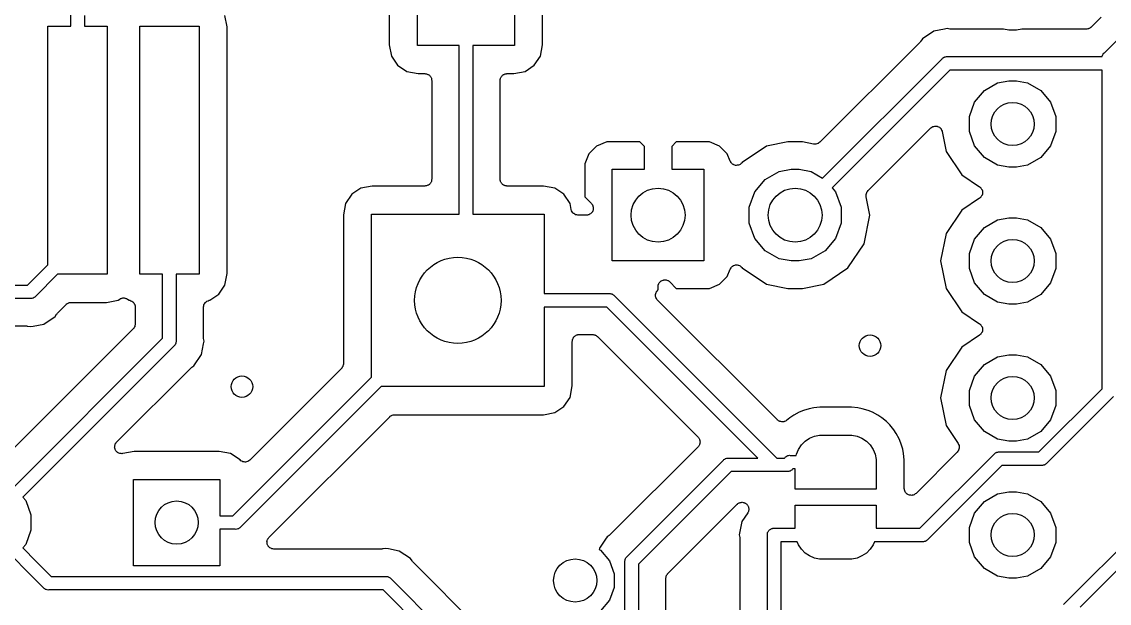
# Model space of a CAD drawing. Extents: x 202.7 to 262.5, y -125.5 to -33.7.
# Drawn here: x 224.82 to 244.97, y -96.22 to -85.43 of the extents above; entities that cross this region are included whole.
import ezdxf

# ---------------------------------------------------------------- set-up
doc = ezdxf.new("R2010")
doc.units = 0
doc.header["$MEASUREMENT"] = 0
doc.layers.add('BLACK', color=7, linetype='CONTINUOUS')

msp = doc.modelspace()

# ---------------------------------------------------------------- linework, layer by layer
at = {"layer": 'BLACK', "linetype": 'CONTINUOUS'}
for p, q in [((232.15, -85.875), (232.15, -83.375)), ((233.95, -83.375), (233.95, -85.875)), ((231.63, -83.437), (231.63, -85.8625)), ((234.47, -85.8625), (234.47, -83.9136)), ((225.73, -85.517), (225.73, -85.2724)), ((225.98, -85.3188), (225.98, -85.517)), ((228.625, -85.5295), (228.584, -85.3188)), ((244.819, -85.3495), (244.634, -85.5348)), ((225.305, -89.9402), (225.305, -85.517)), ((225.305, -85.517), (225.73, -85.517)), ((225.98, -85.517), (226.405, -85.517)), ((226.405, -85.517), (226.405, -90.117)), ((227.005, -90.117), (227.005, -85.517)), ((227.005, -85.517), (228.105, -85.517)), ((228.105, -85.517), (228.105, -90.117)), ((228.625, -90.1045), (228.625, -85.5295)), ((241.718, -85.6087), (241.509, -85.7486)), ((241.915, -85.5696), (241.718, -85.6087)), ((241.965, -85.5596), (241.915, -85.5696)), ((241.915, -85.5696), (241.915, -85.5696)), ((242.015, -85.5696), (241.965, -85.5596)), ((242.028, -85.5698), (242.015, -85.5696)), ((242.04, -85.572), (242.028, -85.5698)), ((243.008, -85.572), (242.04, -85.572)), ((243.11, -85.59), (243.008, -85.572)), ((243.25, -85.59), (243.11, -85.59)), ((243.352, -85.572), (243.25, -85.59)), ((244.544, -85.572), (243.352, -85.572)), ((244.55, -85.571), (244.544, -85.572)), ((244.555, -85.5715), (244.55, -85.571)), ((244.571, -85.5672), (244.555, -85.5715)), ((244.588, -85.5643), (244.571, -85.5672)), ((244.592, -85.5615), (244.588, -85.5643)), ((244.598, -85.5601), (244.592, -85.5615)), ((244.611, -85.5506), (244.598, -85.5601)), ((244.626, -85.5423), (244.611, -85.5506)), ((244.629, -85.538), (244.626, -85.5423)), ((244.634, -85.5348), (244.629, -85.538)), ((241.464, -85.8103), (239.606, -87.6686)), ((241.472, -85.8001), (241.464, -85.8103)), ((241.48, -85.7911), (241.472, -85.8001)), ((241.509, -85.7486), (241.48, -85.7911)), ((244.88, -86.0075), (245.133, -85.7539)), ((231.63, -85.8625), (231.671, -86.0732)), ((232.925, -85.875), (232.15, -85.875)), ((232.925, -89), (232.925, -85.875)), ((233.95, -85.875), (233.175, -85.875)), ((233.175, -85.875), (233.175, -89)), ((234.429, -86.0732), (234.47, -85.8625)), ((244.849, -86.0462), (244.859, -86.0326)), ((244.859, -86.0326), (244.867, -86.0182)), ((244.867, -86.0182), (244.88, -86.0075)), ((231.671, -86.0732), (231.784, -86.2412)), ((231.784, -86.2412), (231.952, -86.3535)), ((234.148, -86.3535), (234.316, -86.2412)), ((234.316, -86.2412), (234.429, -86.0732)), ((239.66, -88.3331), (241.873, -86.1205)), ((241.873, -86.1205), (241.883, -86.1078)), ((241.883, -86.1078), (241.898, -86.0995)), ((241.898, -86.0995), (241.911, -86.09)), ((241.911, -86.09), (241.917, -86.0885)), ((241.917, -86.0885), (241.922, -86.0857)), ((241.922, -86.0857), (241.938, -86.0828)), ((241.938, -86.0828), (241.954, -86.0786)), ((241.954, -86.0786), (241.97, -86.08)), ((241.97, -86.08), (244.84, -86.08)), ((244.84, -86.08), (244.842, -86.0727)), ((244.842, -86.0727), (244.845, -86.0564)), ((244.845, -86.0564), (244.848, -86.0515)), ((244.848, -86.0515), (244.849, -86.0462)), ((231.952, -86.3535), (232.163, -86.3954)), ((232.163, -86.3954), (232.29, -86.3954)), ((232.29, -86.3954), (232.301, -86.3974)), ((232.301, -86.3974), (232.312, -86.3974)), ((232.312, -86.3974), (232.322, -86.4012)), ((232.322, -86.4012), (232.333, -86.4031)), ((232.333, -86.4031), (232.343, -86.4087)), ((232.343, -86.4087), (232.353, -86.4125)), ((232.353, -86.4125), (232.362, -86.4196)), ((232.362, -86.4196), (232.372, -86.4252)), ((232.372, -86.4252), (232.379, -86.4337)), ((232.379, -86.4337), (232.387, -86.4408)), ((232.387, -86.4408), (232.393, -86.4504)), ((233.707, -86.4504), (233.713, -86.4408)), ((233.713, -86.4408), (233.721, -86.4337)), ((233.721, -86.4337), (233.728, -86.4252)), ((233.728, -86.4252), (233.738, -86.4196)), ((233.738, -86.4196), (233.746, -86.4125)), ((233.746, -86.4125), (233.757, -86.4087)), ((233.757, -86.4087), (233.767, -86.4031)), ((233.767, -86.4031), (233.778, -86.4012)), ((233.778, -86.4012), (233.788, -86.3974)), ((233.788, -86.3974), (233.799, -86.3974)), ((233.799, -86.3974), (233.81, -86.3954)), ((233.81, -86.3954), (233.937, -86.3954)), ((233.937, -86.3954), (234.148, -86.3535)), ((242.017, -86.33), (239.834, -88.5128)), ((244.839, -86.33), (242.017, -86.33)), ((244.839, -92.239), (244.839, -86.33)), ((232.393, -86.4504), (232.4, -86.4589)), ((232.4, -86.4589), (232.404, -86.4694)), ((232.404, -86.4694), (232.409, -86.479)), ((232.409, -86.479), (232.411, -86.4899)), ((232.411, -86.4899), (232.415, -86.5004)), ((232.415, -86.5004), (232.415, -86.5115)), ((232.415, -86.5115), (232.417, -86.5224)), ((232.417, -86.5224), (232.417, -88.3526)), ((233.683, -86.5224), (233.685, -86.5115)), ((233.683, -88.3526), (233.683, -86.5224)), ((233.685, -86.5004), (233.689, -86.4899)), ((233.685, -86.5115), (233.685, -86.5004)), ((233.689, -86.4899), (233.691, -86.479)), ((233.691, -86.479), (233.696, -86.4694)), ((233.696, -86.4694), (233.7, -86.4589)), ((233.7, -86.4589), (233.707, -86.4504)), ((242.658, -86.7077), (242.902, -86.5666)), ((242.902, -86.5666), (243.11, -86.53)), ((243.11, -86.53), (243.25, -86.53)), ((243.25, -86.53), (243.458, -86.5666)), ((243.458, -86.5666), (243.702, -86.7077)), ((242.476, -86.9238), (242.658, -86.7077)), ((243.702, -86.7077), (243.884, -86.9238)), ((242.38, -87.1889), (242.476, -86.9238)), ((243.884, -86.9238), (243.98, -87.1889)), ((242.38, -87.4711), (242.38, -87.1889)), ((243.98, -87.1889), (243.98, -87.4711)), ((240.501, -88.5638), (241.66, -87.4053)), ((241.66, -87.4053), (241.663, -87.4029)), ((241.663, -87.4029), (241.666, -87.3996)), ((241.666, -87.3996), (241.681, -87.3903)), ((241.681, -87.3903), (241.696, -87.38)), ((241.696, -87.38), (241.7, -87.3789)), ((241.7, -87.3789), (241.704, -87.3767)), ((241.704, -87.3767), (241.721, -87.3732)), ((241.721, -87.3732), (241.739, -87.3686)), ((241.739, -87.3686), (241.743, -87.3689)), ((241.743, -87.3689), (241.747, -87.3681)), ((241.747, -87.3681), (241.765, -87.3708)), ((241.765, -87.3708), (241.783, -87.3724)), ((241.783, -87.3724), (241.786, -87.3742)), ((241.786, -87.3742), (241.791, -87.3748)), ((241.791, -87.3748), (241.806, -87.3835)), ((241.806, -87.3835), (241.823, -87.391)), ((241.823, -87.391), (241.826, -87.394)), ((241.826, -87.394), (241.829, -87.396)), ((241.829, -87.396), (241.841, -87.4095)), ((241.841, -87.4095), (241.854, -87.4222)), ((241.854, -87.4222), (241.856, -87.426)), ((241.856, -87.426), (241.858, -87.4292)), ((241.858, -87.4292), (241.865, -87.4459)), ((241.865, -87.4459), (241.872, -87.4622)), ((241.872, -87.4622), (241.873, -87.4664)), ((241.873, -87.4664), (241.874, -87.4703)), ((241.874, -87.4703), (241.948, -87.8404)), ((242.476, -87.7362), (242.38, -87.4711)), ((243.98, -87.4711), (243.884, -87.7362)), ((235.472, -87.7393), (235.329, -87.8822)), ((235.659, -87.662), (235.472, -87.7393)), ((236.272, -87.662), (235.659, -87.662)), ((236.356, -87.7464), (236.272, -87.662)), ((236.356, -88.17), (236.356, -87.7464)), ((236.948, -87.662), (236.864, -87.7464)), ((236.864, -87.7464), (236.864, -88.17)), ((237.561, -87.662), (236.948, -87.662)), ((237.748, -87.7393), (237.561, -87.662)), ((237.891, -87.8822), (237.748, -87.7393)), ((238.62, -87.7408), (238.171, -88.0409)), ((239.016, -87.662), (238.62, -87.7408)), ((239.284, -87.662), (239.016, -87.662)), ((239.492, -87.7034), (239.284, -87.662)), ((239.51, -87.7037), (239.492, -87.7034)), ((239.527, -87.7053), (239.51, -87.7037)), ((239.532, -87.7042), (239.527, -87.7053)), ((239.536, -87.7043), (239.532, -87.7042)), ((239.553, -87.6985), (239.536, -87.7043)), ((239.57, -87.6939), (239.553, -87.6985)), ((239.574, -87.6915), (239.57, -87.6939)), ((239.577, -87.6901), (239.574, -87.6915)), ((239.591, -87.6789), (239.577, -87.6901)), ((239.606, -87.6686), (239.591, -87.6789)), ((241.948, -87.8404), (242.237, -88.273)), ((242.658, -87.9523), (242.476, -87.7362)), ((243.884, -87.7362), (243.702, -87.9523)), ((235.329, -87.8822), (235.252, -88.069)), ((237.948, -88.0196), (237.891, -87.8822)), ((237.95, -88.0232), (237.948, -88.0196)), ((237.951, -88.0272), (237.95, -88.0232)), ((237.962, -88.0417), (237.951, -88.0272)), ((237.971, -88.0568), (237.962, -88.0417)), ((237.975, -88.0594), (237.971, -88.0568)), ((237.977, -88.0628), (237.975, -88.0594)), ((238.166, -88.0483), (238.152, -88.0605)), ((238.168, -88.0446), (238.166, -88.0483)), ((238.171, -88.0416), (238.168, -88.0446)), ((238.171, -88.0409), (238.171, -88.0416)), ((242.902, -88.0934), (242.658, -87.9523)), ((243.702, -87.9523), (243.458, -88.0934)), ((235.252, -88.069), (235.252, -88.6816)), ((235.76, -89.87), (235.76, -88.17)), ((235.76, -88.17), (236.356, -88.17)), ((236.864, -88.17), (237.46, -88.17)), ((237.46, -88.17), (237.46, -89.87)), ((237.992, -88.0728), (237.977, -88.0628)), ((238.006, -88.0837), (237.992, -88.0728)), ((238.01, -88.0849), (238.006, -88.0837)), ((238.014, -88.0873), (238.01, -88.0849)), ((238.031, -88.0915), (238.014, -88.0873)), ((238.048, -88.0969), (238.031, -88.0915)), ((238.053, -88.0968), (238.048, -88.0969)), ((238.057, -88.0978), (238.053, -88.0968)), ((238.074, -88.0958), (238.057, -88.0978)), ((238.092, -88.095), (238.074, -88.0958)), ((238.096, -88.0934), (238.092, -88.095)), ((238.1, -88.093), (238.096, -88.0934)), ((238.117, -88.085), (238.1, -88.093)), ((238.133, -88.0781), (238.117, -88.085)), ((238.136, -88.0753), (238.133, -88.0781)), ((238.14, -88.0735), (238.136, -88.0753)), ((238.152, -88.0605), (238.14, -88.0735)), ((238.595, -88.3588), (238.855, -88.2089)), ((238.855, -88.2089), (239.076, -88.17)), ((239.076, -88.17), (239.224, -88.17)), ((239.224, -88.17), (239.445, -88.2089)), ((239.445, -88.2089), (239.66, -88.3331)), ((243.11, -88.13), (242.902, -88.0934)), ((243.25, -88.13), (243.11, -88.13)), ((243.458, -88.0934), (243.25, -88.13)), ((232.354, -88.4625), (232.343, -88.4663)), ((232.362, -88.4554), (232.354, -88.4625)), ((232.372, -88.4498), (232.362, -88.4554)), ((232.379, -88.4413), (232.372, -88.4498)), ((232.387, -88.4342), (232.379, -88.4413)), ((232.393, -88.4246), (232.387, -88.4342)), ((232.4, -88.4161), (232.393, -88.4246)), ((232.404, -88.4056), (232.4, -88.4161)), ((232.409, -88.396), (232.404, -88.4056)), ((232.411, -88.3851), (232.409, -88.396)), ((232.415, -88.3746), (232.411, -88.3851)), ((232.417, -88.3526), (232.415, -88.3635)), ((232.415, -88.3635), (232.415, -88.3746)), ((233.685, -88.3635), (233.683, -88.3526)), ((233.685, -88.3746), (233.685, -88.3635)), ((233.689, -88.3851), (233.685, -88.3746)), ((233.691, -88.396), (233.689, -88.3851)), ((233.696, -88.4056), (233.691, -88.396)), ((233.7, -88.4161), (233.696, -88.4056)), ((233.707, -88.4246), (233.7, -88.4161)), ((233.713, -88.4342), (233.707, -88.4246)), ((233.721, -88.4413), (233.713, -88.4342)), ((233.728, -88.4498), (233.721, -88.4413)), ((233.738, -88.4554), (233.728, -88.4498)), ((233.746, -88.4625), (233.738, -88.4554)), ((233.757, -88.4663), (233.746, -88.4625)), ((238.403, -88.5884), (238.595, -88.3588)), ((242.237, -88.273), (242.568, -88.4944)), ((230.934, -88.6338), (230.821, -88.8018)), ((231.102, -88.5215), (230.934, -88.6338)), ((231.313, -88.4796), (231.102, -88.5215)), ((232.29, -88.4796), (231.313, -88.4796)), ((232.301, -88.4776), (232.29, -88.4796)), ((232.312, -88.4776), (232.301, -88.4776)), ((232.322, -88.4738), (232.312, -88.4776)), ((232.333, -88.4719), (232.322, -88.4738)), ((232.343, -88.4663), (232.333, -88.4719)), ((233.767, -88.4719), (233.757, -88.4663)), ((233.778, -88.4738), (233.767, -88.4719)), ((233.788, -88.4776), (233.778, -88.4738)), ((233.799, -88.4776), (233.788, -88.4776)), ((233.81, -88.4796), (233.799, -88.4776)), ((234.487, -88.4796), (233.81, -88.4796)), ((234.698, -88.5215), (234.487, -88.4796)), ((234.866, -88.6338), (234.698, -88.5215)), ((234.979, -88.8018), (234.866, -88.6338)), ((238.3, -88.8701), (238.403, -88.5884)), ((239.834, -88.5128), (239.897, -88.5884)), ((239.897, -88.5884), (240, -88.8701)), ((240.465, -88.6425), (240.466, -88.6385)), ((240.466, -88.6604), (240.465, -88.6425)), ((240.466, -88.6343), (240.471, -88.6173)), ((240.466, -88.6385), (240.466, -88.6343)), ((240.467, -88.6784), (240.466, -88.6604)), ((240.471, -88.6173), (240.476, -88.5999)), ((240.476, -88.5999), (240.479, -88.5965)), ((240.479, -88.5965), (240.48, -88.5925)), ((240.48, -88.5925), (240.491, -88.5785)), ((240.491, -88.5785), (240.501, -88.5638)), ((242.568, -88.4944), (242.578, -88.504)), ((242.578, -88.504), (242.589, -88.5122)), ((242.589, -88.5122), (242.594, -88.5191)), ((242.594, -88.5191), (242.6, -88.5249)), ((242.6, -88.5249), (242.606, -88.5373)), ((242.606, -88.6627), (242.6, -88.6751)), ((242.606, -88.5373), (242.614, -88.5489)), ((242.614, -88.6511), (242.606, -88.6627)), ((242.614, -88.5489), (242.616, -88.557)), ((242.616, -88.643), (242.614, -88.6511)), ((242.616, -88.557), (242.62, -88.5645)), ((242.62, -88.6355), (242.616, -88.643)), ((242.62, -88.5645), (242.621, -88.5782)), ((242.621, -88.6218), (242.62, -88.6355)), ((242.621, -88.5782), (242.624, -88.5917)), ((242.624, -88.6083), (242.621, -88.6218)), ((242.624, -88.5917), (242.624, -88.6)), ((242.624, -88.6), (242.624, -88.6083)), ((230.821, -88.8018), (230.78, -89.0125)), ((235.002, -88.9178), (234.979, -88.8018)), ((235.252, -88.6816), (235.374, -88.8032)), ((235.374, -88.8032), (235.383, -88.8168)), ((235.383, -88.8168), (235.394, -88.8295)), ((235.394, -88.8295), (235.396, -88.8347)), ((235.396, -88.8347), (235.399, -88.8393)), ((235.399, -88.8393), (235.403, -88.8554)), ((235.403, -88.8554), (235.409, -88.8709)), ((240.535, -89.02), (240.467, -88.6784)), ((242.568, -88.7056), (242.237, -88.927)), ((242.578, -88.696), (242.568, -88.7056)), ((242.589, -88.6878), (242.578, -88.696)), ((242.594, -88.6809), (242.589, -88.6878)), ((242.6, -88.6751), (242.594, -88.6809)), ((230.78, -89.0125), (230.78, -91.7726)), ((231.3, -92.0232), (231.3, -89)), ((231.3, -89), (232.925, -89)), ((233.175, -89), (234.5, -89)), ((234.5, -89), (234.5, -90.475)), ((235.009, -88.9371), (235.002, -88.9178)), ((235.016, -88.9565), (235.009, -88.9371)), ((235.017, -88.9576), (235.016, -88.9565)), ((235.018, -88.9589), (235.017, -88.9576)), ((235.031, -88.9745), (235.018, -88.9589)), ((235.045, -88.9903), (235.031, -88.9745)), ((235.046, -88.991), (235.045, -88.9903)), ((235.047, -88.992), (235.046, -88.991)), ((235.065, -89.002), (235.047, -88.992)), ((235.083, -89.0123), (235.065, -89.002)), ((235.084, -89.0126), (235.083, -89.0123)), ((235.085, -89.0133), (235.084, -89.0126)), ((235.106, -89.0164), (235.085, -89.0133)), ((235.126, -89.02), (235.106, -89.0164)), ((235.284, -89.02), (235.126, -89.02)), ((235.3, -89.0171), (235.284, -89.02)), ((235.317, -89.0157), (235.3, -89.0171)), ((235.322, -89.0133), (235.317, -89.0157)), ((235.327, -89.0123), (235.322, -89.0133)), ((235.342, -89.004), (235.327, -89.0123)), ((235.357, -88.997), (235.342, -89.004)), ((235.361, -88.9931), (235.357, -88.997)), ((235.365, -88.9903), (235.361, -88.9931)), ((235.376, -88.9776), (235.365, -88.9903)), ((235.388, -88.9658), (235.376, -88.9776)), ((235.39, -88.9608), (235.388, -88.9658)), ((235.394, -88.9565), (235.39, -88.9608)), ((235.399, -88.9409), (235.394, -88.9565)), ((235.406, -88.9259), (235.399, -88.9409)), ((235.407, -88.9203), (235.406, -88.9259)), ((235.409, -88.9151), (235.407, -88.9203)), ((235.409, -88.8709), (235.409, -88.8765)), ((235.409, -88.8765), (235.41, -88.8819)), ((235.41, -88.8819), (235.409, -88.8985)), ((235.409, -88.8985), (235.409, -88.9151)), ((238.3, -89.1699), (238.3, -88.8701)), ((240, -88.8701), (240, -89.1699)), ((240.429, -89.5499), (240.535, -89.02)), ((242.237, -88.927), (241.948, -89.3596)), ((238.403, -89.4516), (238.3, -89.1699)), ((240, -89.1699), (239.897, -89.4516)), ((242.476, -89.4638), (242.658, -89.2477)), ((242.658, -89.2477), (242.902, -89.1066)), ((242.902, -89.1066), (243.11, -89.07)), ((243.11, -89.07), (243.25, -89.07)), ((243.25, -89.07), (243.458, -89.1066)), ((243.458, -89.1066), (243.702, -89.2477)), ((243.702, -89.2477), (243.884, -89.4638)), ((238.595, -89.6812), (238.403, -89.4516)), ((239.897, -89.4516), (239.705, -89.6812)), ((241.948, -89.3596), (241.846, -89.87)), ((242.38, -89.7289), (242.476, -89.4638)), ((243.884, -89.4638), (243.98, -89.7289)), ((240.129, -89.9991), (240.429, -89.5499)), ((237.46, -89.87), (235.76, -89.87)), ((238.855, -89.8311), (238.595, -89.6812)), ((239.076, -89.87), (238.855, -89.8311)), ((239.224, -89.87), (239.076, -89.87)), ((239.445, -89.8311), (239.224, -89.87)), ((239.705, -89.6812), (239.445, -89.8311)), ((241.846, -89.87), (241.948, -90.3804)), ((242.38, -90.0111), (242.38, -89.7289)), ((243.98, -89.7289), (243.98, -90.0111)), ((224.928, -90.317), (225.305, -89.9402)), ((237.891, -90.1578), (237.948, -90.0204)), ((237.948, -90.0204), (237.95, -90.0168)), ((237.95, -90.0168), (237.951, -90.0128)), ((237.951, -90.0128), (237.962, -89.9983)), ((237.962, -89.9983), (237.971, -89.9832)), ((237.971, -89.9832), (237.975, -89.9806)), ((237.975, -89.9806), (237.977, -89.9772)), ((237.977, -89.9772), (237.992, -89.9672)), ((237.992, -89.9672), (238.006, -89.9563)), ((238.006, -89.9563), (238.01, -89.9551)), ((238.01, -89.9551), (238.014, -89.9527)), ((238.014, -89.9527), (238.031, -89.9485)), ((238.031, -89.9485), (238.048, -89.9431)), ((238.048, -89.9431), (238.053, -89.9432)), ((238.053, -89.9432), (238.057, -89.9422)), ((238.057, -89.9422), (238.074, -89.9442)), ((238.074, -89.9442), (238.092, -89.945)), ((238.092, -89.945), (238.096, -89.9466)), ((238.096, -89.9466), (238.1, -89.947)), ((238.1, -89.947), (238.117, -89.955)), ((238.117, -89.955), (238.133, -89.9619)), ((238.133, -89.9619), (238.136, -89.9647)), ((238.136, -89.9647), (238.14, -89.9665)), ((238.14, -89.9665), (238.152, -89.9795)), ((238.152, -89.9795), (238.166, -89.9917)), ((238.166, -89.9917), (238.168, -89.9954)), ((238.168, -89.9954), (238.171, -89.9984)), ((238.171, -89.9984), (238.171, -89.9991)), ((238.171, -89.9991), (238.62, -90.2992)), ((239.68, -90.2992), (240.129, -89.9991)), ((242.476, -90.2762), (242.38, -90.0111)), ((243.98, -90.0111), (243.884, -90.2762)), ((225.482, -90.117), (225.072, -90.5265)), ((226.405, -90.117), (225.482, -90.117)), ((227.43, -90.117), (227.005, -90.117)), ((227.43, -91.3032), (227.43, -90.117)), ((228.105, -90.117), (227.68, -90.117)), ((227.68, -90.117), (227.68, -91.3495)), ((228.584, -90.3152), (228.625, -90.1045)), ((236.626, -90.2884), (236.633, -90.2734)), ((236.633, -90.2734), (236.637, -90.2695)), ((236.637, -90.2695), (236.64, -90.2646)), ((236.64, -90.2646), (236.652, -90.254)), ((236.652, -90.254), (236.664, -90.2422)), ((236.664, -90.2422), (236.669, -90.2399)), ((236.669, -90.2399), (236.674, -90.2363)), ((236.674, -90.2363), (236.689, -90.2306)), ((236.689, -90.2306), (236.704, -90.2236)), ((236.704, -90.2236), (236.71, -90.2231)), ((236.71, -90.2231), (236.715, -90.2212)), ((236.715, -90.2212), (236.732, -90.2212)), ((236.732, -90.2212), (236.748, -90.2197)), ((236.748, -90.2197), (236.753, -90.2212)), ((236.753, -90.2212), (236.759, -90.2212)), ((236.759, -90.2212), (236.775, -90.2269)), ((236.775, -90.2269), (236.791, -90.2312)), ((236.791, -90.2312), (236.795, -90.2344)), ((236.795, -90.2344), (236.801, -90.2363)), ((236.801, -90.2363), (236.813, -90.2469)), ((236.813, -90.2469), (236.827, -90.2564)), ((236.827, -90.2564), (236.948, -90.378)), ((237.748, -90.3007), (237.891, -90.1578)), ((242.658, -90.4923), (242.476, -90.2762)), ((243.884, -90.2762), (243.702, -90.4923)), ((223.382, -90.317), (224.928, -90.317)), ((228.471, -90.4832), (228.584, -90.3152)), ((234.5, -90.475), (235.705, -90.475)), ((235.705, -90.475), (235.721, -90.4736)), ((235.721, -90.4736), (235.737, -90.4778)), ((235.737, -90.4778), (235.753, -90.4807)), ((236.565, -90.4829), (236.567, -90.4777)), ((236.567, -90.4721), (236.574, -90.4571)), ((236.567, -90.4777), (236.567, -90.4721)), ((236.574, -90.4571), (236.58, -90.4415)), ((236.58, -90.4415), (236.583, -90.4372)), ((236.583, -90.4372), (236.586, -90.4322)), ((236.586, -90.4322), (236.598, -90.4204)), ((236.598, -90.4204), (236.608, -90.4077)), ((236.608, -90.4077), (236.61, -90.4067)), ((236.61, -90.3463), (236.613, -90.3299)), ((236.61, -90.4067), (236.61, -90.3463)), ((236.613, -90.3299), (236.614, -90.3134)), ((236.614, -90.3134), (236.617, -90.3083)), ((236.617, -90.3083), (236.618, -90.3028)), ((236.618, -90.3028), (236.626, -90.2884)), ((236.948, -90.378), (237.561, -90.378)), ((237.561, -90.378), (237.748, -90.3007)), ((238.62, -90.2992), (239.016, -90.378)), ((239.016, -90.378), (239.284, -90.378)), ((239.284, -90.378), (239.68, -90.2992)), ((241.948, -90.3804), (242.237, -90.813)), ((224.975, -90.567), (223.335, -90.567)), ((224.991, -90.5684), (224.975, -90.567)), ((225.007, -90.5642), (224.991, -90.5684)), ((225.023, -90.5613), (225.007, -90.5642)), ((225.028, -90.5585), (225.023, -90.5613)), ((225.034, -90.557), (225.028, -90.5585)), ((225.047, -90.5475), (225.034, -90.557)), ((225.062, -90.5392), (225.047, -90.5475)), ((225.072, -90.5265), (225.062, -90.5392)), ((225.481, -90.8367), (225.643, -90.6746)), ((225.643, -90.6746), (225.647, -90.6714)), ((225.647, -90.6714), (225.651, -90.6672)), ((225.651, -90.6672), (225.665, -90.6589)), ((225.665, -90.6589), (225.679, -90.6493)), ((225.679, -90.6493), (225.684, -90.6479)), ((225.684, -90.6479), (225.689, -90.6451)), ((225.689, -90.6451), (225.705, -90.6422)), ((225.705, -90.6422), (225.721, -90.6379)), ((225.721, -90.6379), (225.727, -90.6384)), ((225.727, -90.6384), (225.732, -90.6374)), ((225.732, -90.6374), (226.392, -90.6374)), ((226.392, -90.6374), (226.603, -90.5955)), ((226.603, -90.5955), (226.634, -90.5747)), ((226.634, -90.5747), (226.642, -90.5713)), ((226.642, -90.5713), (226.649, -90.5664)), ((226.649, -90.5664), (226.662, -90.5625)), ((226.662, -90.5625), (226.675, -90.5569)), ((226.675, -90.5569), (226.683, -90.5563)), ((226.683, -90.5563), (226.691, -90.554)), ((226.691, -90.554), (226.705, -90.5549)), ((226.705, -90.5549), (226.719, -90.554)), ((226.719, -90.554), (226.727, -90.5563)), ((226.727, -90.5563), (226.735, -90.5569)), ((226.735, -90.5569), (226.748, -90.5625)), ((226.748, -90.5625), (226.761, -90.5664)), ((226.761, -90.5664), (226.768, -90.5713)), ((226.768, -90.5713), (226.776, -90.5747)), ((226.776, -90.5747), (226.807, -90.5955)), ((226.807, -90.5955), (226.82, -90.5981)), ((226.82, -90.5981), (226.839, -90.6056)), ((226.839, -90.6056), (226.859, -90.6127)), ((226.859, -90.6127), (226.86, -90.6136)), ((226.86, -90.6136), (226.861, -90.6141)), ((226.861, -90.6141), (226.876, -90.6277)), ((226.876, -90.6277), (226.892, -90.641)), ((226.892, -90.641), (226.893, -90.6423)), ((226.893, -90.6423), (226.894, -90.6432)), ((226.894, -90.6432), (226.904, -90.6613)), ((226.904, -90.6613), (226.914, -90.6792)), ((226.914, -90.6792), (226.915, -90.6806)), ((228.195, -90.6806), (228.196, -90.6792)), ((228.196, -90.6792), (228.206, -90.6613)), ((228.206, -90.6613), (228.216, -90.6432)), ((228.216, -90.6432), (228.217, -90.6423)), ((228.217, -90.6423), (228.218, -90.641)), ((228.218, -90.641), (228.234, -90.6277)), ((228.234, -90.6277), (228.249, -90.6141)), ((228.249, -90.6141), (228.25, -90.6136)), ((228.25, -90.6136), (228.251, -90.6127)), ((228.251, -90.6127), (228.271, -90.6056)), ((228.271, -90.6056), (228.29, -90.5981)), ((228.29, -90.5981), (228.303, -90.5955)), ((228.303, -90.5955), (228.471, -90.4832)), ((235.753, -90.4807), (235.758, -90.4835)), ((235.758, -90.4835), (235.764, -90.485)), ((235.764, -90.485), (235.777, -90.4945)), ((235.777, -90.4945), (235.792, -90.5028)), ((235.792, -90.5028), (235.802, -90.5155)), ((235.802, -90.5155), (238.812, -93.525)), ((236.563, -90.5161), (236.565, -90.4995)), ((236.565, -90.5215), (236.563, -90.5161)), ((236.565, -90.4995), (236.565, -90.4829)), ((236.565, -90.5271), (236.565, -90.5215)), ((236.57, -90.5426), (236.565, -90.5271)), ((236.575, -90.5587), (236.57, -90.5426)), ((236.578, -90.5632), (236.575, -90.5587)), ((236.58, -90.5685), (236.578, -90.5632)), ((236.59, -90.5812), (236.58, -90.5685)), ((236.6, -90.5948), (236.59, -90.5812)), ((238.822, -92.8168), (236.6, -90.5948)), ((242.902, -90.6334), (242.658, -90.4923)), ((243.11, -90.67), (242.902, -90.6334)), ((243.25, -90.67), (243.11, -90.67)), ((243.458, -90.6334), (243.25, -90.67)), ((243.702, -90.4923), (243.458, -90.6334)), ((225.436, -90.8984), (225.465, -90.8559)), ((225.465, -90.8559), (225.473, -90.8469)), ((225.473, -90.8469), (225.481, -90.8367)), ((226.915, -90.6806), (226.915, -90.6818)), ((226.915, -90.6818), (226.918, -90.7023)), ((226.918, -90.7023), (226.922, -90.7227)), ((226.922, -90.7227), (226.922, -91.0402)), ((228.188, -90.7227), (228.192, -90.7023)), ((228.188, -91.2802), (228.188, -90.7227)), ((228.192, -90.7023), (228.195, -90.6818)), ((228.195, -90.6818), (228.195, -90.6806)), ((235.658, -90.725), (234.5, -90.725)), ((234.5, -90.725), (234.5, -92.2)), ((238.458, -93.525), (235.658, -90.725)), ((242.237, -90.813), (242.568, -91.0344)), ((223.405, -91.075), (224.905, -91.075)), ((224.905, -91.075), (224.917, -91.0772)), ((224.917, -91.0772), (224.93, -91.0774)), ((224.93, -91.0774), (224.98, -91.0874)), ((224.98, -91.0874), (225.03, -91.0774)), ((225.03, -91.0774), (225.227, -91.0383)), ((225.03, -91.0774), (225.03, -91.0774)), ((225.227, -91.0383), (225.436, -90.8984)), ((226.917, -91.0673), (226.914, -91.0836)), ((226.922, -91.0513), (226.917, -91.0673)), ((226.922, -91.0402), (226.921, -91.0457)), ((226.921, -91.0457), (226.922, -91.0513)), ((242.568, -91.0344), (242.578, -91.044)), ((242.578, -91.044), (242.589, -91.0522)), ((242.589, -91.0522), (242.594, -91.0591)), ((242.594, -91.0591), (242.6, -91.0649)), ((242.6, -91.0649), (242.606, -91.0773)), ((242.606, -91.0773), (242.614, -91.0889)), ((226.885, -91.13), (224.618, -93.3967)), ((226.888, -91.1254), (226.885, -91.13)), ((226.892, -91.1218), (226.888, -91.1254)), ((226.901, -91.1075), (226.892, -91.1218)), ((226.91, -91.0939), (226.901, -91.1075)), ((226.912, -91.0885), (226.91, -91.0939)), ((226.914, -91.0836), (226.912, -91.0885)), ((228.19, -91.2924), (228.188, -91.2802)), ((235.045, -91.288), (235.05, -91.2784)), ((235.05, -91.2784), (235.059, -91.2712)), ((235.059, -91.2712), (235.066, -91.2627)), ((235.066, -91.2627), (235.075, -91.2572)), ((235.075, -91.2572), (235.084, -91.25)), ((235.084, -91.25), (235.094, -91.2462)), ((235.094, -91.2462), (235.104, -91.2407)), ((235.104, -91.2407), (235.115, -91.2387)), ((235.115, -91.2387), (235.125, -91.2349)), ((235.125, -91.2349), (235.136, -91.2349)), ((235.136, -91.2349), (235.147, -91.233)), ((235.147, -91.233), (235.395, -91.233)), ((235.395, -91.233), (235.401, -91.234)), ((235.401, -91.234), (235.406, -91.2335)), ((235.406, -91.2335), (235.422, -91.2378)), ((235.422, -91.2378), (235.439, -91.2407)), ((235.439, -91.2407), (235.443, -91.2435)), ((235.443, -91.2435), (235.449, -91.2449)), ((235.449, -91.2449), (235.462, -91.2544)), ((235.462, -91.2544), (235.477, -91.2627)), ((235.477, -91.2627), (235.48, -91.267)), ((235.48, -91.267), (235.485, -91.2702)), ((235.485, -91.2702), (237.351, -93.1364)), ((242.568, -91.2456), (242.237, -91.467)), ((242.578, -91.236), (242.568, -91.2456)), ((242.589, -91.2278), (242.578, -91.236)), ((242.594, -91.2209), (242.589, -91.2278)), ((242.6, -91.2151), (242.594, -91.2209)), ((242.606, -91.2027), (242.6, -91.2151)), ((242.614, -91.1911), (242.606, -91.2027)), ((242.614, -91.0889), (242.616, -91.097)), ((242.616, -91.183), (242.614, -91.1911)), ((242.616, -91.097), (242.62, -91.1045)), ((242.62, -91.1755), (242.616, -91.183)), ((242.62, -91.1045), (242.621, -91.1182)), ((242.621, -91.1618), (242.62, -91.1755)), ((242.621, -91.1182), (242.624, -91.1317)), ((242.624, -91.1483), (242.621, -91.1618)), ((242.624, -91.1317), (242.624, -91.14)), ((242.624, -91.14), (242.624, -91.1483)), ((224.664, -94.0697), (227.43, -91.3032)), ((227.64, -91.4472), (224.839, -94.2483)), ((227.652, -91.4366), (227.64, -91.4472)), ((227.661, -91.4222), (227.652, -91.4366)), ((227.67, -91.4086), (227.661, -91.4222)), ((227.671, -91.4032), (227.67, -91.4086)), ((227.674, -91.3984), (227.671, -91.4032)), ((227.677, -91.3821), (227.674, -91.3984)), ((227.681, -91.3661), (227.677, -91.3821)), ((227.68, -91.3495), (227.681, -91.3661)), ((228.151, -91.602), (228.19, -91.4051)), ((228.19, -91.3049), (228.19, -91.2924)), ((228.2, -91.355), (228.19, -91.3049)), ((228.19, -91.4051), (228.2, -91.355)), ((228.19, -91.4051), (228.19, -91.4051)), ((235.02, -91.36), (235.022, -91.3491)), ((235.02, -92.1875), (235.02, -91.36)), ((235.022, -91.3379), (235.026, -91.3275)), ((235.022, -91.3491), (235.022, -91.3379)), ((235.026, -91.3275), (235.028, -91.3166)), ((235.028, -91.3166), (235.034, -91.3069)), ((235.034, -91.3069), (235.037, -91.2965)), ((235.037, -91.2965), (235.045, -91.288)), ((242.237, -91.467), (241.948, -91.8996)), ((228.011, -91.8114), (228.151, -91.602)), ((242.658, -91.7877), (242.902, -91.6466)), ((242.902, -91.6466), (243.11, -91.61)), ((243.11, -91.61), (243.25, -91.61)), ((243.25, -91.61), (243.458, -91.6466)), ((243.458, -91.6466), (243.702, -91.7877)), ((226.578, -93.2269), (227.95, -91.8555)), ((227.95, -91.8555), (227.96, -91.8484)), ((227.96, -91.8484), (227.969, -91.8397)), ((227.969, -91.8397), (228.011, -91.8114)), ((230.742, -91.8624), (229.044, -93.5611)), ((230.746, -91.8579), (230.742, -91.8624)), ((230.75, -91.8543), (230.746, -91.8579)), ((230.758, -91.8399), (230.75, -91.8543)), ((230.768, -91.8263), (230.758, -91.8399)), ((230.769, -91.8209), (230.768, -91.8263)), ((230.772, -91.8161), (230.769, -91.8209)), ((230.775, -91.7997), (230.772, -91.8161)), ((230.779, -91.7837), (230.775, -91.7997)), ((230.78, -91.7726), (230.779, -91.7781)), ((230.779, -91.7781), (230.779, -91.7837)), ((242.476, -92.0038), (242.658, -91.7877)), ((243.702, -91.7877), (243.884, -92.0038)), ((228.728, -94.595), (231.3, -92.0232)), ((241.948, -91.8996), (241.846, -92.41)), ((242.38, -92.2689), (242.476, -92.0038)), ((243.884, -92.0038), (243.98, -92.2689)), ((231.477, -92.2), (228.872, -94.8045)), ((234.5, -92.2), (231.477, -92.2)), ((234.979, -92.3982), (235.02, -92.1875)), ((242.38, -92.5511), (242.38, -92.2689)), ((243.668, -93.41), (244.839, -92.239)), ((243.98, -92.2689), (243.98, -92.5511)), ((234.866, -92.5662), (234.979, -92.3982)), ((241.846, -92.41), (241.948, -92.9204)), ((245.049, -92.383), (243.812, -93.6195)), ((234.487, -92.7204), (234.698, -92.6785)), ((234.698, -92.6785), (234.866, -92.5662)), ((239.224, -92.6748), (239.123, -92.7288)), ((239.303, -92.6421), (239.224, -92.6748)), ((239.412, -92.6089), (239.303, -92.6421)), ((239.496, -92.5922), (239.412, -92.6089)), ((239.61, -92.581), (239.496, -92.5922)), ((239.641, -92.581), (239.61, -92.581)), ((239.653, -92.5788), (239.641, -92.581)), ((239.664, -92.5786), (239.653, -92.5788)), ((240.142, -92.5786), (239.664, -92.5786)), ((240.153, -92.5788), (240.142, -92.5786)), ((240.165, -92.581), (240.153, -92.5788)), ((240.196, -92.581), (240.165, -92.581)), ((240.31, -92.5922), (240.196, -92.581)), ((240.394, -92.6089), (240.31, -92.5922)), ((240.503, -92.6421), (240.394, -92.6089)), ((240.582, -92.6748), (240.503, -92.6421)), ((240.683, -92.7288), (240.582, -92.6748)), ((242.476, -92.8162), (242.38, -92.5511)), ((243.98, -92.5511), (243.884, -92.8162)), ((229.4, -94.9952), (231.638, -92.7576)), ((231.638, -92.7576), (231.642, -92.7544)), ((231.642, -92.7544), (231.646, -92.7502)), ((231.646, -92.7502), (231.66, -92.7419)), ((231.66, -92.7419), (231.674, -92.7323)), ((231.674, -92.7323), (231.679, -92.7309)), ((231.679, -92.7309), (231.684, -92.7281)), ((231.684, -92.7281), (231.7, -92.7252)), ((231.7, -92.7252), (231.716, -92.7209)), ((231.716, -92.7209), (231.722, -92.7214)), ((231.722, -92.7214), (231.727, -92.7204)), ((231.727, -92.7204), (234.487, -92.7204)), ((238.826, -92.8196), (238.822, -92.8168)), ((238.829, -92.8234), (238.826, -92.8196)), ((238.844, -92.8322), (238.829, -92.8234)), ((238.858, -92.8421), (238.844, -92.8322)), ((238.863, -92.8433), (238.858, -92.8421)), ((238.867, -92.8458), (238.863, -92.8433)), ((238.884, -92.849), (238.867, -92.8458)), ((238.901, -92.8535), (238.884, -92.849)), ((238.906, -92.8531), (238.901, -92.8535)), ((238.91, -92.854), (238.906, -92.8531)), ((238.927, -92.8511), (238.91, -92.854)), ((238.945, -92.8496), (238.927, -92.8511)), ((238.949, -92.8476), (238.945, -92.8496)), ((238.954, -92.8468), (238.949, -92.8476)), ((238.969, -92.8383), (238.954, -92.8468)), ((238.985, -92.831), (238.969, -92.8383)), ((238.988, -92.8275), (238.985, -92.831)), ((238.992, -92.8251), (238.988, -92.8275)), ((239.052, -92.7763), (238.992, -92.8251)), ((239.123, -92.7288), (239.052, -92.7763)), ((240.754, -92.7763), (240.683, -92.7288)), ((240.843, -92.8489), (240.754, -92.7763)), ((240.903, -92.9094), (240.843, -92.8489)), ((242.658, -93.0323), (242.476, -92.8162)), ((243.884, -92.8162), (243.702, -93.0323)), ((240.976, -92.9978), (240.903, -92.9094)), ((241.023, -93.069), (240.976, -92.9978)), ((241.077, -93.1699), (241.023, -93.069)), ((241.948, -92.9204), (242.171, -93.2542)), ((242.902, -93.1734), (242.658, -93.0323)), ((243.702, -93.0323), (243.458, -93.1734)), ((226.542, -93.3056), (226.546, -93.2909)), ((226.546, -93.2909), (226.548, -93.2759)), ((226.548, -93.2759), (226.551, -93.2698)), ((226.551, -93.2698), (226.553, -93.263)), ((226.553, -93.263), (226.562, -93.2506)), ((226.562, -93.2506), (226.569, -93.2372)), ((226.569, -93.2372), (226.574, -93.2326)), ((226.574, -93.2326), (226.578, -93.2269)), ((237.351, -93.1364), (237.358, -93.1455)), ((237.358, -93.1455), (237.365, -93.1534)), ((237.365, -93.299), (237.358, -93.3069)), ((237.365, -93.1534), (237.37, -93.1634)), ((237.37, -93.289), (237.365, -93.299)), ((237.37, -93.1634), (237.377, -93.1725)), ((237.377, -93.2799), (237.37, -93.289)), ((237.377, -93.1725), (237.379, -93.1833)), ((237.379, -93.2691), (237.377, -93.2799)), ((237.379, -93.1833), (237.384, -93.1933)), ((237.384, -93.2591), (237.379, -93.2691)), ((237.384, -93.1933), (237.385, -93.2044)), ((237.385, -93.248), (237.384, -93.2591)), ((237.385, -93.2044), (237.388, -93.2151)), ((237.388, -93.2373), (237.385, -93.248)), ((237.388, -93.2151), (237.387, -93.2262)), ((237.387, -93.2262), (237.388, -93.2373)), ((239.212, -93.3633), (239.266, -93.2818)), ((239.266, -93.2818), (239.336, -93.2125)), ((239.336, -93.2125), (239.417, -93.158)), ((239.417, -93.158), (239.508, -93.1205)), ((239.508, -93.1205), (239.604, -93.1014)), ((239.604, -93.1014), (239.653, -93.1014)), ((239.653, -93.1014), (239.653, -93.099)), ((239.653, -93.099), (240.153, -93.099)), ((240.153, -93.099), (240.153, -93.1014)), ((240.153, -93.1014), (240.202, -93.1014)), ((240.202, -93.1014), (240.298, -93.1205)), ((240.298, -93.1205), (240.389, -93.158)), ((240.389, -93.158), (240.47, -93.2125)), ((240.47, -93.2125), (240.54, -93.2818)), ((240.54, -93.2818), (240.594, -93.3633)), ((241.11, -93.2489), (241.077, -93.1699)), ((241.143, -93.3584), (241.11, -93.2489)), ((242.171, -93.2542), (242.179, -93.2732)), ((242.179, -93.2732), (242.188, -93.2919)), ((242.188, -93.2919), (242.188, -93.2933)), ((242.188, -93.2933), (242.189, -93.2946)), ((242.189, -93.2946), (242.19, -93.3153)), ((243.11, -93.21), (242.902, -93.1734)), ((243.25, -93.21), (243.11, -93.21)), ((243.458, -93.1734), (243.25, -93.21)), ((226.541, -93.3195), (226.542, -93.3126)), ((226.544, -93.3344), (226.541, -93.3195)), ((226.542, -93.3126), (226.542, -93.3056)), ((226.545, -93.3496), (226.544, -93.3344)), ((226.548, -93.3559), (226.545, -93.3496)), ((226.55, -93.3627), (226.548, -93.3559)), ((226.558, -93.3757), (226.55, -93.3627)), ((226.564, -93.3895), (226.558, -93.3757)), ((226.569, -93.3945), (226.564, -93.3895)), ((226.573, -93.4004), (226.569, -93.3945)), ((226.584, -93.41), (226.573, -93.4004)), ((226.595, -93.4207), (226.584, -93.41)), ((226.602, -93.4237), (226.595, -93.4207)), ((226.607, -93.428), (226.602, -93.4237)), ((226.621, -93.4329), (226.607, -93.428)), ((226.635, -93.4394), (226.621, -93.4329)), ((226.642, -93.44), (226.635, -93.4394)), ((226.649, -93.4422), (226.642, -93.44)), ((226.664, -93.4419), (226.649, -93.4422)), ((226.679, -93.4432), (226.664, -93.4419)), ((226.686, -93.4414), (226.679, -93.4432)), ((226.693, -93.4413), (226.686, -93.4414)), ((226.903, -93.3996), (226.693, -93.4413)), ((228.477, -93.3996), (226.903, -93.3996)), ((228.688, -93.4415), (228.477, -93.3996)), ((228.866, -93.5601), (228.688, -93.4415)), ((237.351, -93.316), (235.725, -94.9419)), ((237.358, -93.3069), (237.351, -93.316)), ((238.974, -93.5018), (238.988, -93.4935)), ((238.988, -93.4935), (239.002, -93.484)), ((239.002, -93.484), (239.007, -93.4825)), ((239.007, -93.4825), (239.012, -93.4797)), ((239.012, -93.4797), (239.028, -93.4768)), ((239.028, -93.4768), (239.044, -93.4726)), ((239.044, -93.4726), (239.061, -93.474)), ((239.061, -93.474), (239.171, -93.474)), ((239.171, -93.474), (239.175, -93.4539)), ((239.175, -93.4539), (239.212, -93.3633)), ((240.594, -93.3633), (240.631, -93.4539)), ((240.631, -93.4539), (240.651, -93.55)), ((241.16, -93.4423), (241.143, -93.3584)), ((241.171, -93.5562), (241.16, -93.4423)), ((242.155, -93.4146), (241.39, -94.1796)), ((241.463, -94.825), (242.838, -93.4505)), ((242.167, -93.3977), (242.155, -93.4146)), ((242.179, -93.381), (242.167, -93.3977)), ((242.18, -93.3796), (242.179, -93.381)), ((242.186, -93.3585), (242.18, -93.3785)), ((242.18, -93.3785), (242.18, -93.3796)), ((242.192, -93.3386), (242.186, -93.3585)), ((242.19, -93.3153), (242.192, -93.3359)), ((242.192, -93.3359), (242.192, -93.3372)), ((242.192, -93.3372), (242.192, -93.3386)), ((242.838, -93.4505), (242.848, -93.4378)), ((242.848, -93.4378), (242.863, -93.4295)), ((242.863, -93.4295), (242.876, -93.42)), ((242.876, -93.42), (242.882, -93.4185)), ((242.882, -93.4185), (242.887, -93.4157)), ((242.887, -93.4157), (242.903, -93.4128)), ((242.903, -93.4128), (242.919, -93.4086)), ((242.919, -93.4086), (242.935, -93.41)), ((242.935, -93.41), (243.668, -93.41)), ((228.879, -93.5737), (228.866, -93.5601)), ((228.88, -93.5743), (228.879, -93.5737)), ((228.881, -93.5753), (228.88, -93.5743)), ((228.9, -93.5841), (228.881, -93.5753)), ((228.918, -93.5932), (228.9, -93.5841)), ((228.92, -93.5934), (228.918, -93.5932)), ((228.921, -93.594), (228.92, -93.5934)), ((228.942, -93.5958), (228.921, -93.594)), ((228.962, -93.598), (228.942, -93.5958)), ((228.964, -93.5977), (228.962, -93.598)), ((228.965, -93.5978), (228.964, -93.5977)), ((228.985, -93.5925), (228.965, -93.5978)), ((229.005, -93.5875), (228.985, -93.5925)), ((229.006, -93.5868), (229.005, -93.5875)), ((229.008, -93.5864), (229.006, -93.5868)), ((229.025, -93.5745), (229.008, -93.5864)), ((229.042, -93.563), (229.025, -93.5745)), ((229.043, -93.5619), (229.042, -93.563)), ((229.044, -93.5611), (229.043, -93.5619)), ((236.035, -95.3502), (237.82, -93.5655)), ((237.82, -93.5655), (237.831, -93.5528)), ((237.831, -93.5528), (237.845, -93.5445)), ((237.845, -93.5445), (237.859, -93.535)), ((237.859, -93.535), (237.864, -93.5335)), ((237.864, -93.5335), (237.869, -93.5307)), ((237.869, -93.5307), (237.885, -93.5278)), ((237.885, -93.5278), (237.901, -93.5236)), ((237.901, -93.5236), (237.918, -93.525)), ((237.918, -93.525), (238.458, -93.525)), ((238.812, -93.525), (238.953, -93.525)), ((238.953, -93.525), (238.963, -93.5145)), ((238.963, -93.5145), (238.974, -93.5018)), ((240.651, -93.55), (240.651, -93.599)), ((240.651, -93.599), (240.653, -93.599)), ((240.653, -93.599), (240.653, -94.099)), ((241.171, -93.5869), (241.171, -93.5562)), ((241.173, -93.5992), (241.171, -93.5869)), ((241.173, -93.6102), (241.173, -93.5992)), ((241.173, -94.0898), (241.173, -93.6102)), ((242.982, -93.66), (241.607, -95.0345)), ((243.715, -93.66), (242.982, -93.66)), ((243.731, -93.6614), (243.715, -93.66)), ((243.747, -93.6572), (243.731, -93.6614)), ((243.763, -93.6543), (243.747, -93.6572)), ((243.768, -93.6515), (243.763, -93.6543)), ((243.774, -93.65), (243.768, -93.6515)), ((243.787, -93.6405), (243.774, -93.65)), ((243.802, -93.6322), (243.787, -93.6405)), ((243.812, -93.6195), (243.802, -93.6322)), ((237.964, -93.775), (236.245, -95.4942)), ((238.744, -93.775), (237.964, -93.775)), ((238.749, -93.7764), (238.744, -93.775)), ((238.765, -93.775), (238.749, -93.7764)), ((238.999, -93.775), (238.765, -93.775)), ((239.015, -93.7764), (238.999, -93.775)), ((239.031, -93.7722), (239.015, -93.7764)), ((239.048, -93.7693), (239.031, -93.7722)), ((239.053, -93.7665), (239.048, -93.7693)), ((239.058, -93.765), (239.053, -93.7665)), ((239.072, -93.7555), (239.058, -93.765)), ((239.086, -93.7472), (239.072, -93.7555)), ((239.097, -93.7345), (239.086, -93.7472)), ((239.107, -93.724), (239.097, -93.7345)), ((239.153, -93.724), (239.107, -93.724)), ((239.153, -94.099), (239.153, -93.724)), ((226.89, -95.52), (226.89, -93.92)), ((226.89, -93.92), (228.49, -93.92)), ((228.49, -93.92), (228.49, -94.595)), ((240.653, -94.099), (239.153, -94.099)), ((241.176, -94.1061), (241.173, -94.0898)), ((224.839, -94.2483), (224.894, -94.3138)), ((241.178, -94.1226), (241.176, -94.1061)), ((241.18, -94.1277), (241.178, -94.1226)), ((241.181, -94.1332), (241.18, -94.1277)), ((241.189, -94.1476), (241.181, -94.1332)), ((241.196, -94.1626), (241.189, -94.1476)), ((241.2, -94.1666), (241.196, -94.1626)), ((241.203, -94.1714), (241.2, -94.1666)), ((241.216, -94.1821), (241.203, -94.1714)), ((241.228, -94.1938), (241.216, -94.1821)), ((241.233, -94.1962), (241.228, -94.1938)), ((241.237, -94.1997), (241.233, -94.1962)), ((241.253, -94.2054), (241.237, -94.1997)), ((241.268, -94.2124), (241.253, -94.2054)), ((241.273, -94.2129), (241.268, -94.2124)), ((241.278, -94.2148), (241.273, -94.2129)), ((241.295, -94.2148), (241.278, -94.2148)), ((241.312, -94.2163), (241.295, -94.2148)), ((241.317, -94.2148), (241.312, -94.2163)), ((241.322, -94.2148), (241.317, -94.2148)), ((241.338, -94.2092), (241.322, -94.2148)), ((241.354, -94.2049), (241.338, -94.2092)), ((241.359, -94.2017), (241.354, -94.2049)), ((241.364, -94.1997), (241.359, -94.2017)), ((241.377, -94.1891), (241.364, -94.1997)), ((241.39, -94.1796), (241.377, -94.1891)), ((242.658, -94.3277), (242.902, -94.1866)), ((242.902, -94.1866), (243.11, -94.15)), ((243.11, -94.15), (243.25, -94.15)), ((243.25, -94.15), (243.458, -94.1866)), ((243.458, -94.1866), (243.702, -94.3277)), ((244.207, -96.156), (246.174, -94.1892)), ((224.894, -94.3138), (224.99, -94.5789)), ((236.79, -95.6674), (238.076, -94.3818)), ((238.076, -94.3818), (238.084, -94.3762)), ((238.084, -94.3762), (238.091, -94.3692)), ((238.091, -94.3692), (238.102, -94.3636)), ((238.102, -94.3636), (238.112, -94.3565)), ((238.112, -94.3565), (238.121, -94.354)), ((238.121, -94.354), (238.13, -94.3497)), ((238.13, -94.3497), (238.142, -94.3483)), ((238.142, -94.3483), (238.155, -94.3451)), ((238.155, -94.3451), (238.164, -94.3459)), ((238.164, -94.3459), (238.174, -94.3449)), ((238.174, -94.3449), (238.186, -94.3478)), ((238.186, -94.3478), (238.198, -94.3489)), ((238.198, -94.3489), (238.207, -94.353)), ((238.207, -94.353), (238.217, -94.3553)), ((238.217, -94.3553), (238.227, -94.3623)), ((238.227, -94.3623), (238.238, -94.3676)), ((238.238, -94.3676), (238.245, -94.3744)), ((238.245, -94.3744), (238.253, -94.3799)), ((238.253, -94.3799), (238.261, -94.3899)), ((238.261, -94.3899), (238.27, -94.3987)), ((238.27, -94.3987), (238.274, -94.4076)), ((238.274, -94.4076), (238.28, -94.4154)), ((238.28, -94.4154), (238.283, -94.4274)), ((238.283, -94.4274), (238.288, -94.4387)), ((238.289, -94.5018), (238.284, -94.5132)), ((238.288, -94.4387), (238.289, -94.4484)), ((238.289, -94.4484), (238.292, -94.4578)), ((238.29, -94.4921), (238.289, -94.5018)), ((238.292, -94.4827), (238.29, -94.4921)), ((238.292, -94.4578), (238.291, -94.4702)), ((238.291, -94.4702), (238.292, -94.4827)), ((239.153, -94.825), (239.153, -94.399)), ((239.153, -94.399), (240.653, -94.399)), ((240.653, -94.399), (240.653, -94.825)), ((242.476, -94.5438), (242.658, -94.3277)), ((243.702, -94.3277), (243.884, -94.5438)), ((246.384, -94.3332), (244.43, -96.2864)), ((224.99, -94.5789), (224.99, -94.8611)), ((228.49, -94.595), (228.728, -94.595)), ((238.164, -94.703), (238.115, -94.95)), ((238.271, -94.5421), (238.164, -94.703)), ((238.275, -94.5332), (238.271, -94.5421)), ((238.281, -94.5253), (238.275, -94.5332)), ((238.284, -94.5132), (238.281, -94.5253)), ((242.38, -94.8089), (242.476, -94.5438)), ((243.884, -94.5438), (243.98, -94.8089)), ((224.99, -94.8611), (224.894, -95.1262)), ((228.775, -94.845), (228.49, -94.845)), ((228.49, -94.845), (228.49, -95.52)), ((228.791, -94.8464), (228.775, -94.845)), ((228.807, -94.8422), (228.791, -94.8464)), ((228.823, -94.8393), (228.807, -94.8422)), ((228.828, -94.8365), (228.823, -94.8393)), ((228.834, -94.835), (228.828, -94.8365)), ((228.847, -94.8255), (228.834, -94.835)), ((228.862, -94.8172), (228.847, -94.8255)), ((228.872, -94.8045), (228.862, -94.8172)), ((238.639, -94.9175), (238.641, -94.9066)), ((238.641, -94.9066), (238.646, -94.897)), ((238.646, -94.897), (238.65, -94.8865)), ((238.65, -94.8865), (238.657, -94.878)), ((238.657, -94.878), (238.663, -94.8684)), ((238.663, -94.8684), (238.671, -94.8613)), ((238.671, -94.8613), (238.678, -94.8528)), ((238.678, -94.8528), (238.688, -94.8472)), ((238.688, -94.8472), (238.697, -94.8401)), ((238.697, -94.8401), (238.707, -94.8363)), ((238.707, -94.8363), (238.717, -94.8307)), ((238.717, -94.8307), (238.728, -94.8288)), ((238.728, -94.8288), (238.738, -94.825)), ((238.738, -94.825), (239.153, -94.825)), ((240.653, -94.825), (241.463, -94.825)), ((242.38, -95.0911), (242.38, -94.8089)), ((243.98, -94.8089), (243.98, -95.0911)), ((229.363, -95.0739), (229.365, -95.0685)), ((229.365, -95.0905), (229.363, -95.0739)), ((229.365, -95.0629), (229.37, -95.0474)), ((229.365, -95.0685), (229.365, -95.0629)), ((229.365, -95.1071), (229.365, -95.0905)), ((229.367, -95.1123), (229.365, -95.1071)), ((229.367, -95.1179), (229.367, -95.1123)), ((229.37, -95.0474), (229.375, -95.0313)), ((229.375, -95.0313), (229.378, -95.0268)), ((229.378, -95.0268), (229.38, -95.0215)), ((229.38, -95.0215), (229.39, -95.0088)), ((229.39, -95.0088), (229.4, -94.9952)), ((235.635, -95.0285), (235.524, -95.1954)), ((235.664, -94.986), (235.635, -95.0285)), ((235.635, -95.0285), (235.635, -95.0285)), ((235.706, -94.9577), (235.664, -94.986)), ((235.715, -94.949), (235.706, -94.9577)), ((235.725, -94.9419), (235.715, -94.949)), ((238.115, -94.95), (238.125, -95.0001)), ((238.125, -95.0001), (238.125, -95.0126)), ((238.125, -95.0126), (238.127, -95.0249)), ((238.127, -95.0249), (238.127, -97.6951)), ((238.635, -94.928), (238.639, -94.9175)), ((238.635, -94.9391), (238.635, -94.928)), ((238.635, -97.7645), (238.635, -94.9391)), ((239.187, -95.075), (238.885, -95.075)), ((238.885, -95.075), (238.885, -97.7182)), ((239.212, -95.1347), (239.187, -95.075)), ((240.619, -95.075), (240.594, -95.1347)), ((241.51, -95.075), (240.619, -95.075)), ((241.526, -95.0764), (241.51, -95.075)), ((241.542, -95.0722), (241.526, -95.0764)), ((241.558, -95.0693), (241.542, -95.0722)), ((241.563, -95.0665), (241.558, -95.0693)), ((241.569, -95.065), (241.563, -95.0665)), ((241.582, -95.0555), (241.569, -95.065)), ((241.597, -95.0472), (241.582, -95.0555)), ((241.607, -95.0345), (241.597, -95.0472)), ((242.476, -95.3562), (242.38, -95.0911)), ((243.98, -95.0911), (243.884, -95.3562)), ((224.894, -95.1262), (224.839, -95.1917)), ((224.839, -95.1917), (225.086, -95.4393)), ((229.374, -95.1329), (229.367, -95.1179)), ((229.38, -95.1485), (229.374, -95.1329)), ((229.383, -95.1528), (229.38, -95.1485)), ((229.386, -95.1578), (229.383, -95.1528)), ((229.398, -95.1696), (229.386, -95.1578)), ((229.408, -95.1823), (229.398, -95.1696)), ((229.413, -95.1851), (229.408, -95.1823)), ((229.417, -95.189), (229.413, -95.1851)), ((229.432, -95.196), (229.417, -95.189)), ((229.446, -95.2043), (229.432, -95.196)), ((229.452, -95.2053), (229.446, -95.2043)), ((229.457, -95.2077), (229.452, -95.2053)), ((229.473, -95.2091), (229.457, -95.2077)), ((229.49, -95.212), (229.473, -95.2091)), ((231.492, -95.212), (229.49, -95.212)), ((231.504, -95.2098), (231.492, -95.212)), ((231.517, -95.2096), (231.504, -95.2098)), ((231.567, -95.1996), (231.517, -95.2096)), ((231.617, -95.2096), (231.567, -95.1996)), ((231.814, -95.2487), (231.617, -95.2096)), ((231.617, -95.2096), (231.617, -95.2096)), ((232.023, -95.3886), (231.814, -95.2487)), ((235.524, -95.1954), (235.519, -95.2199)), ((235.519, -95.2199), (235.545, -95.2349)), ((235.545, -95.2349), (235.708, -95.4294)), ((239.266, -95.2162), (239.212, -95.1347)), ((239.336, -95.2855), (239.266, -95.2162)), ((239.417, -95.34), (239.336, -95.2855)), ((240.47, -95.2855), (240.389, -95.34)), ((240.54, -95.2162), (240.47, -95.2855)), ((240.594, -95.1347), (240.54, -95.2162)), ((224.909, -95.6161), (224.664, -95.3703)), ((225.086, -95.4393), (225.086, -95.4393)), ((225.086, -95.4393), (225.367, -95.72)), ((232.052, -95.4311), (232.023, -95.3886)), ((232.06, -95.4401), (232.052, -95.4311)), ((232.067, -95.4503), (232.06, -95.4401)), ((234.055, -97.4384), (232.067, -95.4503)), ((235.708, -95.4294), (235.795, -95.668)), ((235.994, -95.4313), (235.998, -95.4153)), ((235.995, -95.4479), (235.994, -95.4313)), ((235.995, -99.7782), (235.995, -95.4479)), ((235.998, -95.4153), (236.001, -95.399)), ((236.001, -95.399), (236.004, -95.3942)), ((236.004, -95.3942), (236.005, -95.3888)), ((236.005, -95.3888), (236.014, -95.3752)), ((236.014, -95.3752), (236.023, -95.3608)), ((236.023, -95.3608), (236.035, -95.3502)), ((236.245, -95.4942), (236.245, -99.8245)), ((239.508, -95.3775), (239.417, -95.34)), ((239.604, -95.3966), (239.508, -95.3775)), ((239.653, -95.3966), (239.604, -95.3966)), ((239.653, -95.399), (239.653, -95.3966)), ((240.153, -95.399), (239.653, -95.399)), ((240.202, -95.3966), (240.153, -95.3966)), ((240.153, -95.3966), (240.153, -95.399)), ((240.298, -95.3775), (240.202, -95.3966)), ((240.389, -95.34), (240.298, -95.3775)), ((242.658, -95.5723), (242.476, -95.3562)), ((243.884, -95.3562), (243.702, -95.5723)), ((225.223, -95.9295), (224.909, -95.6161)), ((224.909, -95.6161), (224.909, -95.6161)), ((228.49, -95.52), (226.89, -95.52)), ((235.795, -95.668), (235.795, -95.922)), ((236.758, -95.7301), (236.761, -95.7138)), ((236.761, -95.7138), (236.763, -95.7089)), ((236.763, -95.7089), (236.765, -95.7035)), ((236.765, -95.7035), (236.774, -95.6899)), ((236.774, -95.6899), (236.783, -95.6756)), ((236.783, -95.6756), (236.787, -95.672)), ((236.787, -95.672), (236.79, -95.6674)), ((242.902, -95.7134), (242.658, -95.5723)), ((243.11, -95.75), (242.902, -95.7134)), ((243.458, -95.7134), (243.25, -95.75)), ((243.702, -95.5723), (243.458, -95.7134)), ((225.367, -95.72), (231.561, -95.72)), ((231.561, -95.72), (231.578, -95.7186)), ((231.578, -95.7186), (231.594, -95.7228)), ((231.594, -95.7228), (231.61, -95.7257)), ((231.61, -95.7257), (231.615, -95.7285)), ((231.615, -95.7285), (231.62, -95.73)), ((231.62, -95.73), (231.634, -95.7395)), ((231.634, -95.7395), (231.648, -95.7478)), ((231.648, -95.7478), (231.659, -95.7605)), ((231.659, -95.7605), (234.109, -98.21)), ((236.753, -95.7461), (236.758, -95.7301)), ((236.754, -95.7517), (236.753, -95.7461)), ((236.753, -95.7572), (236.754, -95.7517)), ((236.753, -99.7552), (236.753, -95.7572)), ((243.25, -95.75), (243.11, -95.75)), ((225.233, -95.9422), (225.223, -95.9295)), ((225.248, -95.9505), (225.233, -95.9422)), ((225.261, -95.96), (225.248, -95.9505)), ((225.267, -95.9615), (225.261, -95.96)), ((225.272, -95.9643), (225.267, -95.9615)), ((225.288, -95.9672), (225.272, -95.9643)), ((225.304, -95.9714), (225.288, -95.9672)), ((225.32, -95.97), (225.304, -95.9714)), ((231.515, -95.97), (225.32, -95.97)), ((233.965, -98.4195), (231.515, -95.97)), ((235.795, -95.922), (235.708, -96.1606)), ((235.708, -96.1606), (235.545, -96.3551)), ((244.123, -96.24), (244.199, -96.1639)), ((244.199, -96.1639), (244.207, -96.156)), ((244.207, -96.156), (244.207, -96.156))]:
    msp.add_line(p, q, dxfattribs=at)
at = {"layer": 'BLACK'}
for centre, radius in [((243.18, -87.33), 0.4), ((243.18, -87.33), 0.4), ((236.61, -89.02), 0.5), ((236.61, -89.02), 0.5), ((239.15, -89.02), 0.5), ((239.15, -89.02), 0.5), ((243.18, -89.87), 0.4), ((243.18, -89.87), 0.4), ((232.9, -90.6), 0.8), ((232.9, -90.6), 0.8), ((240.538, -91.44), 0.2), ((228.9, -92.2), 0.2), ((243.18, -92.41), 0.4), ((243.18, -92.41), 0.4), ((227.69, -94.72), 0.4), ((227.69, -94.72), 0.4), ((243.18, -94.95), 0.4), ((243.18, -94.95), 0.4), ((235.075, -95.795), 0.4), ((235.075, -95.795), 0.4)]:
    msp.add_circle(centre, radius, dxfattribs=at)

doc.saveas('drawing.dxf')
